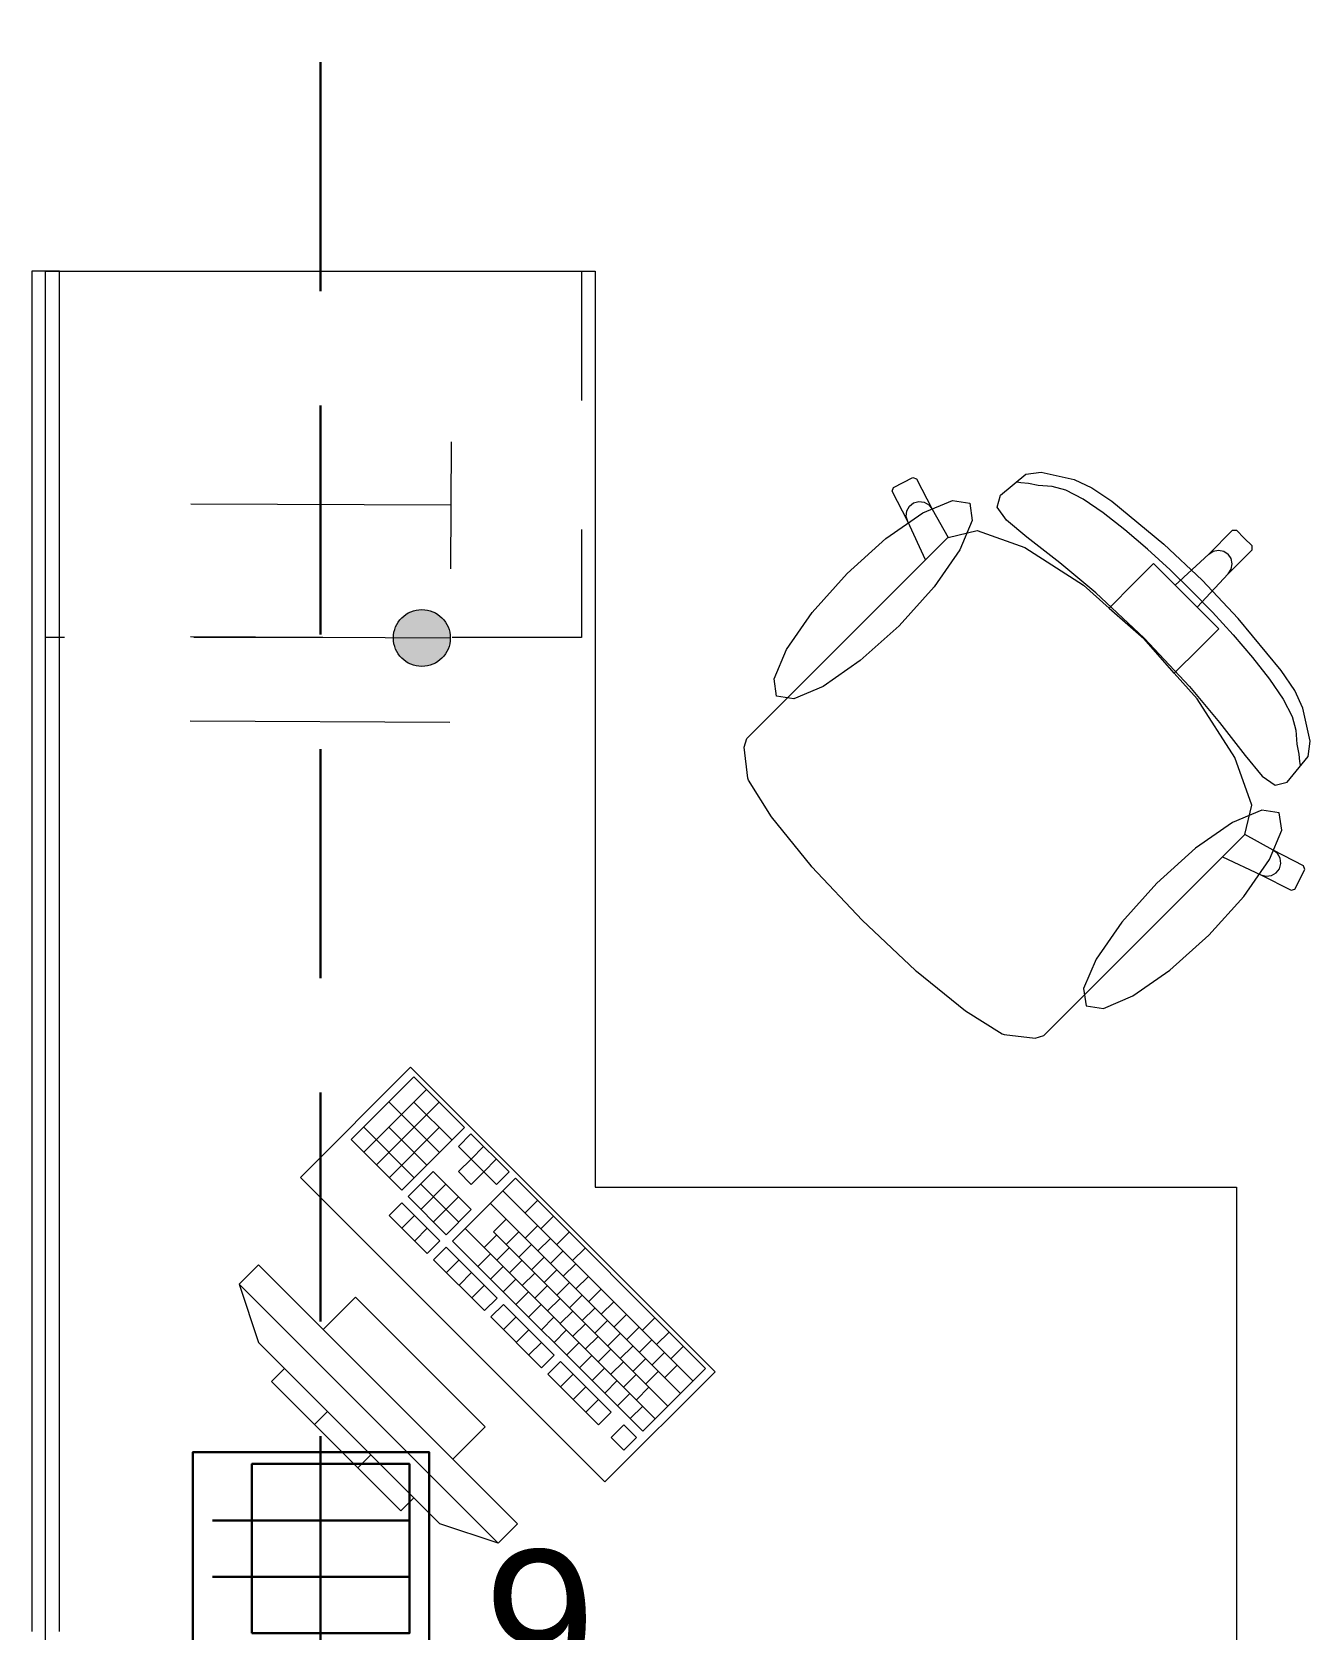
# Model space of a CAD drawing. Header units: inches. Extents: x -19 to 5698, y -728 to 92.
# Drawn here: x 398.311 to 399.706, y 12.656 to 14.4 of the extents above; entities that cross this region are included whole.
import ezdxf

# ---------------------------------------------------------------- set-up
doc = ezdxf.new("R2010")
doc.units = ezdxf.units.IN
doc.header["$MEASUREMENT"] = 0
for name, pattern in [('HIDDEN', [0.375, 0.25, -0.125]), ('Rayas', [0.282222, 0.141111, -0.141111]), ('RAYITAS', [0.375, 0.25, -0.125])]:
    doc.linetypes.add(name, pattern=pattern)
doc.layers.get('0').update_dxf_attribs({"color": 61})
for name, color, linetype, lineweight in [('00 conduct tomacorr', 120, 'HIDDEN', 30), ('00 IE LUZ EMERGENCIA', 253, 'Continuous', 0), ('T-TECHO-E', 150, 'Continuous', 20), ('TOMACORRIENTE', 22, 'RAYITAS', 9)]:
    doc.layers.add(name, color=color, linetype=linetype, lineweight=lineweight)
doc.layers.add('Interior - Mobiliario', color=7, linetype='Continuous')
doc.styles.add('Annotative', font='arial.ttf')

# ---------------------------------------------------------------- blocks, each defined once
blk = doc.blocks.new('CAJA POP UP 6 MODULOS')
at = {"layer": '00 conduct tomacorr', "linetype": 'Continuous'}
for p, q in [((-0.095, -0.165), (-0.095, -0.0151)), ((-0.052, -0.165), (-0.052, -0.0151)), ((0.052, -0.165), (0.052, -0.0151)), ((0.095, -0.165), (0.095, -0.0151)), ((0, -0.165), (0, -0.18))]:
    blk.add_line(p, q, dxfattribs=at)
for points in [[(-0.147, 0), (0.147, 0), (0.147, -0.18), (-0.147, -0.18)], [(0, 0), (0.147, 0), (0.147, -0.18), (0, -0.18)]]:
    blk.add_lwpolyline(points, close=True, dxfattribs=at)
for points in [[(-0.138, -0.045), (-0.009, -0.045), (-0.009, -0.165), (-0.138, -0.165), (-0.138, -0.045)], [(0.009, -0.045), (0.138, -0.045), (0.138, -0.165), (0.009, -0.165), (0.009, -0.045)]]:
    blk.add_lwpolyline(points, dxfattribs=at)
at = {"color": 1, "insert": (-0.1807, -0.168), "char_height": 0.05, "attachment_point": 1, "rotation": 180}
blk.add_mtext_dynamic_manual_height_columns('{\\fVerdana|b0|i0|c0|p34;2T}', width=0.000481, gutter_width=0.1561, heights=[0], dxfattribs=at)
blk = doc.blocks.new('a')
at = {"layer": 'TOMACORRIENTE', "ltscale": 0.05}
h = blk.add_hatch(color=4, dxfattribs=at)
edge = h.paths.add_edge_path()
edge.add_arc((0, 0.0752), 0.0211, 0, 360)
at = {"layer": 'TOMACORRIENTE', "color": 4}
for p, q in [((-0.1455, 0.0963), (-0.0515, 0.0963)), ((-0.0985, 0.0963), (-0.0985, -0.0966)), ((0, 0.0963), (0, -0.0963)), ((0.0623, -0.0963), (0.0623, 0.0963))]:
    blk.add_line(p, q, dxfattribs=at)
blk.add_circle((0, 0.0752), 0.0211, dxfattribs=at)
blk = doc.blocks.new('CABLE 3FACE')
at = {"layer": 'T-TECHO-E', "rotation": 59.94170052614085}
blk.add_blockref('a', (0, 0), dxfattribs=at)

msp = doc.modelspace()

# ---------------------------------------------------------------- linework, layer by layer
at = {"layer": '00 conduct tomacorr'}
msp.add_line((398.626, 15.117), (398.626, 8.9162, 0.0001), dxfattribs=at)
at = {"layer": 'Interior - Mobiliario', "color": 175, "linetype": 'Continuous', "lineweight": 13}
for p, q in [((398.341, 14.1388), (398.311, 14.1388)), ((398.311, 14.1388), (398.311, 12.6538)), ((398.341, 12.6538), (398.341, 14.1388)), ((399.3683, 13.8941), (399.3961, 13.9173)), ((399.3961, 13.9173), (399.4129, 13.9192)), ((399.4129, 13.9192), (399.449, 13.9114)), ((399.2502, 13.8986), (399.2515, 13.9026)), ((399.2672, 13.8655), (399.2502, 13.8986)), ((399.2515, 13.9026), (399.2728, 13.9135)), ((399.2728, 13.9135), (399.2769, 13.9121)), ((399.2769, 13.9121), (399.2939, 13.879)), ((399.3908, 13.9077), (399.3863, 13.9085)), ((399.3989, 13.9069), (399.3908, 13.9077)), ((399.4096, 13.9048), (399.3989, 13.9069)), ((399.425, 13.9037), (399.4096, 13.9048)), ((399.4398, 13.8998), (399.425, 13.9037)), ((399.4586, 13.8898), (399.4398, 13.8998)), ((399.449, 13.9114), (399.4682, 13.9024)), ((399.4682, 13.9024), (399.4899, 13.8875)), ((399.2662, 13.877), (399.269, 13.8821)), ((399.269, 13.8821), (399.2736, 13.8857)), ((399.2736, 13.8857), (399.2793, 13.8872)), ((399.2793, 13.8872), (399.2851, 13.8865)), ((399.2851, 13.8865), (399.2902, 13.8836)), ((399.2902, 13.8836), (399.2939, 13.879)), ((399.3648, 13.8812), (399.3683, 13.8941)), ((399.3749, 13.8669), (399.3648, 13.8812)), ((399.4804, 13.875), (399.4586, 13.8898)), ((399.4899, 13.8875), (399.5466, 13.8407)), ((399.2655, 13.8711), (399.2662, 13.877)), ((399.2672, 13.8655), (399.2655, 13.8711)), ((399.2867, 13.8237), (399.2672, 13.8655)), ((399.2939, 13.879), (399.3112, 13.848)), ((399.3971, 13.8482), (399.3749, 13.8669)), ((399.5043, 13.8564), (399.4804, 13.875)), ((399.311, 13.848), (399.2867, 13.8237)), ((399.311, 13.848), (399.3112, 13.848)), ((399.3112, 13.848), (399.3431, 13.8555)), ((399.3431, 13.8555), (399.3951, 13.8371)), ((399.4333, 13.8203), (399.3971, 13.8482)), ((399.529, 13.8352), (399.5043, 13.8564)), ((399.5958, 13.8299), (399.6218, 13.8559)), ((399.6218, 13.8559), (399.6261, 13.8559)), ((399.6261, 13.8559), (399.6346, 13.8474)), ((399.6432, 13.8389), (399.6346, 13.8474)), ((399.3951, 13.8371), (399.4589, 13.7958)), ((399.5536, 13.8127), (399.529, 13.8352)), ((399.5466, 13.8407), (399.5888, 13.8016)), ((399.5592, 13.7959), (399.5958, 13.8299)), ((399.5958, 13.8299), (399.6006, 13.8331)), ((399.6006, 13.8331), (399.6064, 13.8342)), ((399.6064, 13.8342), (399.6121, 13.833)), ((399.6121, 13.833), (399.617, 13.8298)), ((399.6203, 13.8249), (399.617, 13.8298)), ((399.6171, 13.8085), (399.6432, 13.8346)), ((399.6432, 13.8346), (399.6432, 13.8389)), ((399.1389, 13.6759), (399.2867, 13.8237)), ((399.4726, 13.7876), (399.4333, 13.8203)), ((399.5144, 13.7984), (399.5356, 13.8195)), ((399.5356, 13.8195), (399.5592, 13.7959)), ((399.5771, 13.7899), (399.5536, 13.8127)), ((399.6171, 13.8085), (399.6203, 13.8134)), ((399.6215, 13.8191), (399.6203, 13.8249)), ((399.6203, 13.8134), (399.6215, 13.8191)), ((399.4589, 13.7958), (399.4871, 13.771)), ((399.4871, 13.771), (399.5144, 13.7984)), ((399.5592, 13.7959), (399.5712, 13.7839)), ((399.5831, 13.772), (399.6171, 13.8085)), ((399.628, 13.7594), (399.5888, 13.8016)), ((399.5254, 13.7381), (399.4726, 13.7876)), ((399.5831, 13.772), (399.5712, 13.7839)), ((399.5771, 13.7899), (399.5999, 13.7664)), ((399.4871, 13.771), (399.5249, 13.7377)), ((399.6068, 13.7484), (399.5831, 13.772)), ((399.5999, 13.7664), (399.6225, 13.7418)), ((399.6748, 13.7027), (399.628, 13.7594)), ((399.5856, 13.7272), (399.6068, 13.7484)), ((399.6225, 13.7418), (399.6436, 13.717)), ((399.5582, 13.6998), (399.5249, 13.7377)), ((399.5254, 13.7381), (399.5749, 13.6854)), ((399.5582, 13.6998), (399.5856, 13.7272)), ((399.6436, 13.717), (399.6622, 13.6932)), ((399.583, 13.6717), (399.5582, 13.6998)), ((399.6622, 13.6932), (399.6771, 13.6714)), ((399.6897, 13.681), (399.6748, 13.7027)), ((399.1134, 13.6504), (399.1389, 13.6759)), ((399.5749, 13.6854), (399.6076, 13.6461)), ((399.6244, 13.6079), (399.583, 13.6717)), ((399.6771, 13.6714), (399.687, 13.6525)), ((399.6987, 13.6618), (399.6897, 13.681)), ((399.7064, 13.6256), (399.6987, 13.6618)), ((399.0914, 13.6284), (399.1134, 13.6504)), ((399.6076, 13.6461), (399.6355, 13.6099)), ((399.687, 13.6525), (399.6909, 13.6378)), ((399.6909, 13.6378), (399.6921, 13.6224)), ((399.0885, 13.6191), (399.0914, 13.6284)), ((399.0925, 13.5852), (399.0885, 13.6191)), ((399.6921, 13.6224), (399.6941, 13.6116)), ((399.7045, 13.6089), (399.7064, 13.6256)), ((399.6427, 13.5559), (399.6244, 13.6079)), ((399.6355, 13.6099), (399.6541, 13.5876)), ((399.6814, 13.581), (399.7045, 13.6089)), ((399.6941, 13.6116), (399.6949, 13.6036)), ((399.6949, 13.6036), (399.6957, 13.5991)), ((399.0934, 13.5831), (399.0925, 13.5852)), ((399.1184, 13.543), (399.0934, 13.5831)), ((399.6541, 13.5876), (399.6684, 13.5776)), ((399.6684, 13.5776), (399.6814, 13.581)), ((399.6353, 13.5239), (399.6427, 13.5559)), ((399.1619, 13.4894), (399.1184, 13.543)), ((399.6352, 13.5237), (399.611, 13.4995)), ((399.6352, 13.5237), (399.6353, 13.5239)), ((399.6663, 13.5066), (399.6353, 13.5239)), ((399.4631, 13.3516), (399.611, 13.4995)), ((399.611, 13.4995), (399.6527, 13.4799)), ((399.6709, 13.503), (399.6663, 13.5066)), ((399.6994, 13.4896), (399.6663, 13.5066)), ((399.6738, 13.4978), (399.6709, 13.503)), ((399.6745, 13.492), (399.6738, 13.4978)), ((399.1626, 13.4885), (399.1619, 13.4894)), ((399.2174, 13.4302), (399.1626, 13.4885)), ((399.6527, 13.4799), (399.6584, 13.4783)), ((399.6527, 13.4799), (399.6858, 13.4629)), ((399.6584, 13.4783), (399.6642, 13.479)), ((399.6642, 13.479), (399.6693, 13.4818)), ((399.6693, 13.4818), (399.6729, 13.4864)), ((399.6729, 13.4864), (399.6745, 13.492)), ((399.6899, 13.4642), (399.7007, 13.4856)), ((399.7007, 13.4856), (399.6994, 13.4896)), ((399.6858, 13.4629), (399.6899, 13.4642)), ((399.2174, 13.4302), (399.2758, 13.3754)), ((399.2758, 13.3754), (399.2766, 13.3747)), ((399.2766, 13.3747), (399.3303, 13.3311)), ((399.4376, 13.3261), (399.4631, 13.3516)), ((399.3303, 13.3311), (399.3703, 13.3062)), ((399.4157, 13.3042), (399.4376, 13.3261)), ((399.3703, 13.3062), (399.3724, 13.3053)), ((399.3724, 13.3053), (399.4064, 13.3013)), ((399.4064, 13.3013), (399.4157, 13.3042)), ((398.728, 13.2593), (398.6594, 13.1907)), ((398.7834, 13.2039), (398.728, 13.2593)), ((398.7419, 13.2454), (398.6733, 13.1768)), ((398.7557, 13.2316), (398.6871, 13.163)), ((398.756, 13.1764), (398.7006, 13.2318)), ((398.7697, 13.1902), (398.7281, 13.2317)), ((398.7285, 13.149), (398.6732, 13.2044)), ((398.7423, 13.1627), (398.7007, 13.2043)), ((398.7558, 13.204), (398.701, 13.1491)), ((398.7148, 13.1353), (398.7834, 13.2039)), ((398.6594, 13.1907), (398.7148, 13.1353)), ((398.7903, 13.1969), (398.7766, 13.1832)), ((398.7766, 13.1832), (398.7905, 13.1694)), ((398.8319, 13.1554), (398.7903, 13.1969)), ((398.8042, 13.1831), (398.7905, 13.1694)), ((398.7905, 13.1694), (398.7767, 13.1557)), ((398.8043, 13.1555), (398.7905, 13.1694)), ((398.818, 13.1692), (398.8043, 13.1555)), ((398.7492, 13.1558), (398.7218, 13.1284)), ((398.7907, 13.1143), (398.7492, 13.1558)), ((398.8388, 13.1485), (398.7702, 13.0799)), ((398.7767, 13.1557), (398.7906, 13.1418)), ((398.7906, 13.1418), (398.8043, 13.1555)), ((398.8043, 13.1555), (398.8181, 13.1417)), ((398.8181, 13.1417), (398.8319, 13.1554)), ((399.0465, 12.9408), (398.8388, 13.1485)), ((398.777, 13.1005), (398.7355, 13.1421)), ((398.763, 13.142), (398.7356, 13.1145)), ((399.0328, 12.9271), (398.8251, 13.1348)), ((398.7149, 13.1215), (398.7012, 13.1078)), ((398.7564, 13.08), (398.7149, 13.1215)), ((398.7218, 13.1284), (398.7633, 13.0868)), ((398.7769, 13.1281), (398.7494, 13.1007)), ((398.7633, 13.0868), (398.7907, 13.1143)), ((399.0191, 12.9133), (398.8114, 13.1211)), ((398.863, 13.1242), (398.8493, 13.1105)), ((398.7012, 13.1078), (398.7427, 13.0663)), ((398.7287, 13.1077), (398.715, 13.094)), ((398.8287, 13.1037), (398.815, 13.09)), ((398.8632, 13.0967), (398.8494, 13.083)), ((398.8803, 13.1069), (398.8666, 13.0932)), ((398.7426, 13.0938), (398.7289, 13.0801)), ((398.7427, 13.0663), (398.7564, 13.08)), ((398.7702, 13.0799), (398.9779, 12.8722)), ((398.9916, 12.8859), (398.7839, 13.0936)), ((398.8184, 13.0866), (398.8047, 13.0729)), ((399.0054, 12.8996), (398.815, 13.09)), ((398.8425, 13.0899), (398.8288, 13.0762)), ((398.877, 13.0828), (398.8633, 13.0691)), ((398.8976, 13.0896), (398.8839, 13.0759)), ((398.7634, 13.0731), (398.7496, 13.0593)), ((398.8188, 13.0177), (398.7634, 13.0731)), ((398.8116, 13.0659), (398.7979, 13.0522)), ((398.8323, 13.0727), (398.8186, 13.059)), ((398.8564, 13.076), (398.8426, 13.0623)), ((398.8702, 13.0622), (398.8565, 13.0485)), ((398.8908, 13.069), (398.8771, 13.0553)), ((398.9149, 13.0723), (398.9012, 13.0586)), ((398.5583, 13.0539), (398.5371, 13.0327)), ((398.8412, 12.7711), (398.5583, 13.0539)), ((398.7496, 13.0593), (398.805, 13.0039)), ((398.7772, 13.0592), (398.7635, 13.0455)), ((398.7911, 13.0454), (398.7773, 13.0316)), ((398.8255, 13.0521), (398.8118, 13.0384)), ((398.8461, 13.0589), (398.8324, 13.0452)), ((398.86, 13.045), (398.8462, 13.0313)), ((398.8841, 13.0484), (398.8703, 13.0346)), ((398.9047, 13.0551), (398.891, 13.0414)), ((398.5371, 13.0327), (398.82, 12.7499)), ((398.5371, 13.0327), (398.5583, 12.9691)), ((398.8049, 13.0315), (398.7912, 13.0178)), ((398.8393, 13.0382), (398.8256, 13.0245)), ((398.8738, 13.0312), (398.8601, 13.0175)), ((398.8979, 13.0345), (398.8842, 13.0208)), ((398.9185, 13.0413), (398.9048, 13.0276)), ((398.9324, 13.0274), (398.9187, 13.0137)), ((398.6644, 13.0186), (398.6291, 12.9832)), ((398.8058, 12.8772), (398.6644, 13.0186)), ((398.805, 13.0039), (398.8188, 13.0177)), ((398.8257, 13.0107), (398.812, 12.997)), ((398.8811, 12.9553), (398.8257, 13.0107)), ((398.8532, 13.0244), (398.8395, 13.0107)), ((398.867, 13.0105), (398.8533, 12.9968)), ((398.8877, 13.0173), (398.8739, 13.0036)), ((398.9118, 13.0207), (398.898, 13.0069)), ((398.9462, 13.0136), (398.9325, 12.9999)), ((398.812, 12.997), (398.8674, 12.9416)), ((398.8395, 12.9969), (398.8258, 12.9832)), ((398.8809, 12.9967), (398.8672, 12.983)), ((398.9015, 13.0035), (398.8878, 12.9898)), ((398.9256, 13.0068), (398.9119, 12.9931)), ((398.9394, 12.993), (398.9257, 12.9792)), ((398.9601, 12.9998), (398.9464, 12.986)), ((398.9911, 12.9962), (398.9774, 12.9824)), ((398.6291, 12.9832), (398.7705, 12.8418)), ((398.8534, 12.983), (398.8397, 12.9693)), ((398.8947, 12.9828), (398.881, 12.9691)), ((398.9153, 12.9896), (398.9016, 12.9759)), ((398.9292, 12.9758), (398.9155, 12.9621)), ((398.9533, 12.9791), (398.9396, 12.9654)), ((398.9739, 12.9859), (398.9602, 12.9722)), ((399.0067, 12.9806), (398.993, 12.9669)), ((398.7563, 12.7711), (398.5583, 12.9691)), ((398.8672, 12.9692), (398.8535, 12.9555)), ((398.8674, 12.9416), (398.8811, 12.9553)), ((398.9086, 12.969), (398.8948, 12.9553)), ((398.943, 12.9619), (398.9293, 12.9482)), ((398.9671, 12.9653), (398.9534, 12.9516)), ((398.9878, 12.9721), (398.9741, 12.9583)), ((399.0016, 12.9582), (398.9879, 12.9445)), ((399.0223, 12.965), (399.0086, 12.9513)), ((398.5866, 12.9408), (398.5725, 12.9267)), ((398.728, 12.7994), (398.5866, 12.9408)), ((398.888, 12.9484), (398.8743, 12.9347)), ((398.9434, 12.893), (398.888, 12.9484)), ((398.9224, 12.9551), (398.9087, 12.9414)), ((398.9363, 12.9413), (398.9225, 12.9276)), ((398.9569, 12.9481), (398.9432, 12.9344)), ((398.981, 12.9514), (398.9673, 12.9377)), ((398.9779, 12.8722), (399.0465, 12.9408)), ((399.0155, 12.9444), (399.0018, 12.9306)), ((398.5725, 12.9267), (398.7139, 12.7852)), ((398.8743, 12.9347), (398.9297, 12.8793)), ((398.9018, 12.9346), (398.8881, 12.9209)), ((398.9157, 12.9207), (398.902, 12.907)), ((398.9501, 12.9275), (398.9364, 12.9137)), ((398.9707, 12.9342), (398.957, 12.9205)), ((398.9948, 12.9376), (398.9811, 12.9239)), ((398.9295, 12.9069), (398.9158, 12.8932)), ((398.9639, 12.9136), (398.9502, 12.8999)), ((398.9846, 12.9204), (398.9709, 12.9067)), ((398.6338, 12.8937), (398.6196, 12.8795)), ((398.9297, 12.8793), (398.9434, 12.893)), ((398.9778, 12.8998), (398.9641, 12.886)), ((398.7705, 12.8418), (398.8058, 12.8772)), ((398.9572, 12.8792), (398.9435, 12.8655)), ((398.9711, 12.8653), (398.9572, 12.8792)), ((398.9435, 12.8655), (398.9574, 12.8516)), ((398.9574, 12.8516), (398.9711, 12.8653)), ((398.6809, 12.8465), (398.6668, 12.8324)), ((398.7139, 12.7852), (398.728, 12.7994)), ((398.82, 12.7499), (398.7563, 12.7711)), ((398.82, 12.7499), (398.8412, 12.7711))]:
    msp.add_line(p, q, dxfattribs=at)
at = {"layer": 'Interior - Mobiliario', "color": 175, "linetype": 'Rayas', "lineweight": 13}
for p, q in [((398.911, 14.1388), (398.911, 13.7388)), ((398.911, 13.7388), (398.326, 13.7388))]:
    msp.add_line(p, q, dxfattribs=at)
at = {"layer": 'Interior - Mobiliario', "color": 175, "linetype": 'Continuous', "lineweight": 13, "flags": 128}
for points in [[(398.326, 12.6388), (398.326, 14.1388), (398.926, 14.1388), (398.926, 13.1388), (399.626, 13.1388), (399.626, 12.6388)], [(399.201, 13.8086), (399.2434, 13.8468), (399.2838, 13.8748), (399.3159, 13.8884), (399.3348, 13.8855), (399.3377, 13.8666), (399.324, 13.8346), (399.296, 13.7942), (399.2579, 13.7517), (399.2154, 13.7136), (399.175, 13.6855), (399.143, 13.6719), (399.124, 13.6748), (399.1212, 13.6937), (399.1348, 13.7258), (399.1628, 13.7662)], [(399.5959, 13.4137), (399.634, 13.4562), (399.6621, 13.4966), (399.6757, 13.5286), (399.6728, 13.5475), (399.6539, 13.5504), (399.6218, 13.5368), (399.5814, 13.5088), (399.539, 13.4706), (399.5008, 13.4281), (399.4728, 13.3878), (399.4592, 13.3557), (399.4621, 13.3368), (399.481, 13.3339), (399.513, 13.3475), (399.5534, 13.3756)], [(398.9366, 12.8171), (399.0569, 12.9373), (398.7245, 13.2696), (398.6043, 13.1494)]]:
    msp.add_lwpolyline(points, close=True, dxfattribs=at)

# ---------------------------------------------------------------- block references
at = {"layer": '00 conduct tomacorr'}
for name, p, xscale, yscale, zscale, rotation in [('CABLE 3FACE', (398.626, 13.7388, 0), 1.47256122672843, 1.47256122672843, 1.47256122672843, 209.7894777823319), ('CAJA POP UP 6 MODULOS', (398.4867, 12.6388, 0), 1.432830642179531, 1.432830642179531, 1.432830642179531, 89.99999999999997)]:
    msp.add_blockref(name, p, dxfattribs=dict(at, xscale=xscale, yscale=yscale, zscale=zscale, rotation=rotation))

# ---------------------------------------------------------------- texts
at = {"layer": '00 IE LUZ EMERGENCIA', "style": 'Annotative'}
msp.add_attdef('9', (398.8048, 12.5864, 0), '', height=0.1562, dxfattribs=at)

doc.saveas('drawing.dxf')
